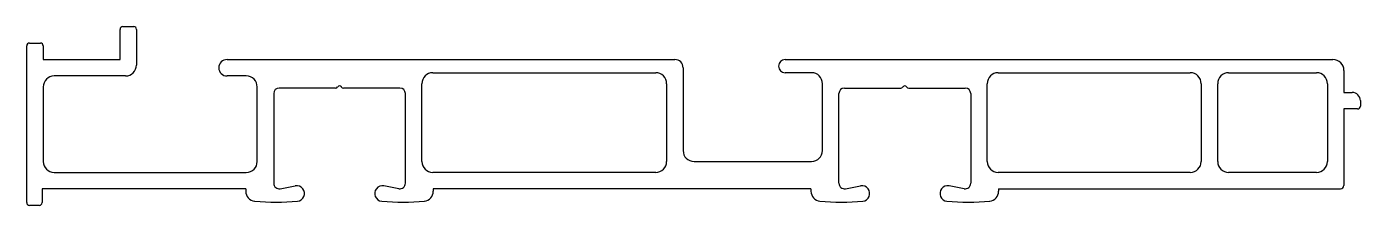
# Model space of a CAD drawing. Extents: x 3083 to 3204, y 1072 to 1088.
import ezdxf

# ---------------------------------------------------------------- set-up
doc = ezdxf.new("R2010")
doc.units = 0
doc.layers.get('0').update_dxf_attribs({"linetype": 'CONTINUOUS'})

msp = doc.modelspace()

# ---------------------------------------------------------------- linework, layer by layer
for p, q in [((3091.43, 1085.24), (3091.43, 1087.99)), ((3091.68, 1088.24), (3092.68, 1088.24)), ((3092.93, 1087.99), (3092.93, 1084.74)), ((3082.93, 1072.19), (3082.93, 1086.49)), ((3083.18, 1086.74), (3084.18, 1086.74)), ((3084.43, 1086.49), (3084.43, 1085.24)), ((3084.43, 1085.24), (3091.43, 1085.24)), ((3101.18, 1085.24), (3141.98, 1085.24)), ((3152.03, 1085.24), (3201.93, 1085.24)), ((3119.93, 1084.04), (3140.23, 1084.04)), ((3142.73, 1084.49), (3142.73, 1076.94)), ((3154.43, 1084.04), (3152.03, 1084.04)), ((3171.43, 1084.04), (3188.93, 1084.04)), ((3192.43, 1084.04), (3200.43, 1084.04)), ((3202.93, 1084.24), (3202.93, 1082.24)), ((3084.43, 1082.74), (3084.43, 1075.94)), ((3091.93, 1083.74), (3085.43, 1083.74)), ((3102.93, 1083.74), (3101.18, 1083.74)), ((3103.93, 1075.94), (3103.93, 1082.74)), ((3111.05, 1082.64), (3105.93, 1082.64)), ((3116.93, 1082.64), (3111.8, 1082.64)), ((3118.93, 1075.94), (3118.93, 1083.04)), ((3141.23, 1083.04), (3141.23, 1075.94)), ((3155.43, 1076.94), (3155.43, 1083.04)), ((3157.43, 1082.64), (3162.55, 1082.64)), ((3163.3, 1082.64), (3168.43, 1082.64)), ((3170.43, 1075.94), (3170.43, 1083.04)), ((3189.93, 1083.04), (3189.93, 1075.94)), ((3191.43, 1075.94), (3191.43, 1083.04)), ((3201.43, 1083.04), (3201.43, 1075.94)), ((3105.43, 1082.14), (3105.43, 1073.95)), ((3117.43, 1073.95), (3117.43, 1082.14)), ((3156.93, 1073.95), (3156.93, 1082.14)), ((3168.93, 1082.14), (3168.93, 1073.95)), ((3202.93, 1082.24), (3203.68, 1082.24)), ((3204.43, 1081.49), (3204.43, 1080.99)), ((3204.18, 1080.74), (3202.93, 1080.74)), ((3202.93, 1080.74), (3202.93, 1073.74)), ((3143.73, 1075.94), (3154.43, 1075.94)), ((3085.43, 1074.94), (3102.93, 1074.94)), ((3140.23, 1074.94), (3119.93, 1074.94)), ((3188.93, 1074.94), (3171.43, 1074.94)), ((3200.43, 1074.94), (3192.43, 1074.94)), ((3084.33, 1073.44), (3084.33, 1072.19)), ((3102.88, 1073.44), (3084.33, 1073.44)), ((3102.88, 1073.44), (3102.88, 1073.23)), ((3106.02, 1073.45), (3107.4, 1073.71)), ((3116.83, 1073.45), (3115.46, 1073.71)), ((3119.97, 1073.44), (3119.97, 1073.23)), ((3154.38, 1073.44), (3119.97, 1073.44)), ((3154.38, 1073.44), (3154.38, 1073.23)), ((3157.52, 1073.45), (3158.9, 1073.71)), ((3168.33, 1073.45), (3166.96, 1073.71)), ((3171.47, 1073.44), (3171.47, 1073.23)), ((3171.47, 1073.44), (3202.63, 1073.44)), ((3084.08, 1071.94), (3083.18, 1071.94))]:
    msp.add_line(p, q)
for centre, radius, start, end in [((3091.68, 1087.99), 0.25, 90, 180), ((3092.68, 1087.99), 0.25, 0, 90), ((3083.18, 1086.49), 0.25, 90, 180), ((3084.18, 1086.49), 0.25, 0, 90), ((3101.18, 1084.49), 0.75, 90, 270), ((3141.98, 1084.49), 0.75, 0, 90), ((3152.03, 1084.64), 0.6, 90, 270), ((3201.93, 1084.24), 1, 0, 90), ((3091.93, 1084.74), 1, 270, 0), ((3119.93, 1083.04), 1, 90, 180), ((3140.23, 1083.04), 1, 0, 90), ((3154.43, 1083.04), 1, 0, 90), ((3171.43, 1083.04), 1, 90, 180), ((3188.93, 1083.04), 1, 0, 90), ((3192.43, 1083.04), 1, 90, 180), ((3200.43, 1083.04), 1, 0, 90), ((3085.43, 1082.74), 1, 90, 180), ((3102.93, 1082.74), 1, 0, 90), ((3105.93, 1082.14), 0.5, 90, 180), ((3111.05, 1082.89), 0.25, 270, 326.251), ((3111.43, 1082.64), 0.2, 33.749, 146.251), ((3111.8, 1082.89), 0.25, 213.749, 270), ((3116.93, 1082.14), 0.5, 0, 90), ((3157.43, 1082.14), 0.5, 90, 180), ((3162.55, 1082.89), 0.25, 270, 326.251), ((3162.93, 1082.64), 0.2, 33.749, 146.251), ((3163.3, 1082.89), 0.25, 213.749, 270), ((3168.43, 1082.14), 0.5, 0, 90), ((3203.68, 1081.49), 0.75, 0, 90), ((3204.18, 1080.99), 0.25, 270, 0), ((3143.73, 1076.94), 1, 180, 270), ((3154.43, 1076.94), 1, 270, 0), ((3085.43, 1075.94), 1, 180, 270), ((3102.93, 1075.94), 1, 270, 0), ((3119.93, 1075.94), 1, 180, 270), ((3140.23, 1075.94), 1, 270, 0), ((3171.43, 1075.94), 1, 180, 270), ((3188.93, 1075.94), 1, 270, 0), ((3192.43, 1075.94), 1, 180, 270), ((3200.43, 1075.94), 1, 270, 0), ((3103.78, 1073.23), 0.9, 180, 264.712), ((3105.93, 1073.95), 0.5, 180, 280.5965), ((3107.53, 1073.02), 0.7, 275.1028, 100.5965), ((3115.33, 1073.02), 0.7, 79.4035, 264.8972), ((3116.93, 1073.95), 0.5, 259.4035, 0), ((3119.07, 1073.23), 0.9, 275.288, 0), ((3155.28, 1073.23), 0.9, 180, 264.712), ((3157.43, 1073.95), 0.5, 180, 280.5965), ((3159.03, 1073.02), 0.7, 275.1028, 100.5965), ((3166.83, 1073.02), 0.7, 79.4035, 264.8972), ((3168.43, 1073.95), 0.5, 259.4035, 0), ((3170.57, 1073.23), 0.9, 275.288, 0), ((3202.63, 1073.74), 0.3, 270, 0), ((3083.18, 1072.19), 0.25, 180, 270), ((3084.08, 1072.19), 0.25, 270, 0), ((3105.68, 1093.74), 21.5, 264.712, 275.1028), ((3117.18, 1093.74), 21.5, 264.8972, 275.288), ((3157.18, 1093.74), 21.5, 264.712, 275.1028), ((3168.68, 1093.74), 21.5, 264.8972, 275.288)]:
    msp.add_arc(centre, radius, start, end)

doc.saveas('drawing.dxf')
